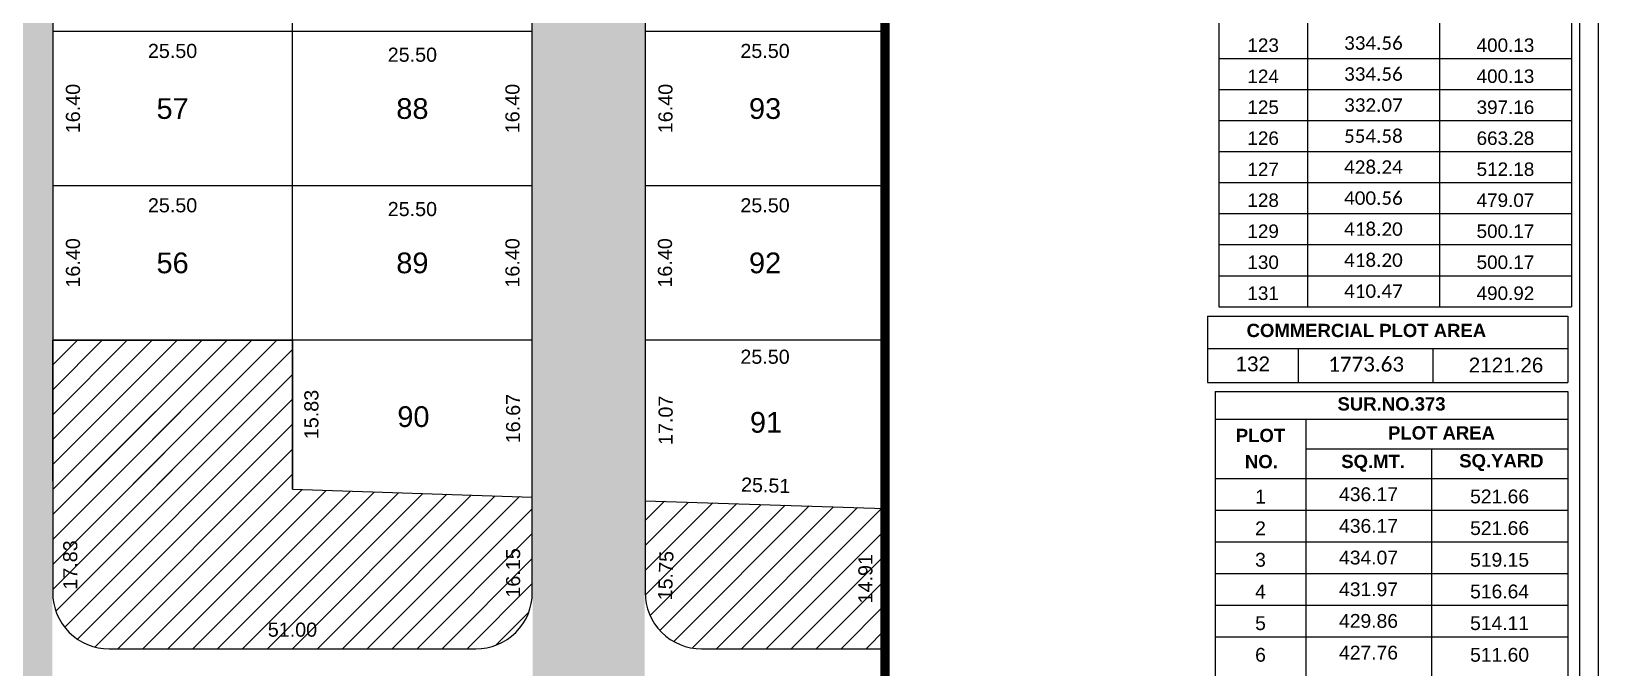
# Model space of a CAD drawing. Header units: metres. Extents: x -20425 to -20124, y -3531 to -2919.
# Drawn here: x -20291.1 to -20124.4, y -3400 to -3332.4 of the extents above; entities that cross this region are included whole.
import ezdxf
from ezdxf.enums import TextEntityAlignment as Align

# ---------------------------------------------------------------- set-up
doc = ezdxf.new("R2010")
doc.units = ezdxf.units.M
doc.header["$MEASUREMENT"] = 0
doc.header["$PDMODE"] = 32
doc.header["$PDSIZE"] = 1
doc.layers.add('DIMENTION', color=6, linetype='Continuous')
doc.layers.add('TEXT', color=7, linetype='Continuous')
doc.styles.add('ARIAL', font='arial.ttf', dxfattribs={"height": 1.5})
doc.dimstyles.new('Copy of STANDARD', dxfattribs={"dimtxt": 1.5, "dimasz": 0.5, "dimexe": 0.2, "dimexo": 0.3, "dimgap": 0.09, "dimtad": 0, "dimzin": 0, "dimdsep": 46, "dimtxsty": 'ARIAL', "dimblk1": 'OPEN', "dimblk2": 'OPEN', "dimsah": 1, "dimcen": 0.09, "dimse1": 1, "dimse2": 1, "dimsd1": 1, "dimsd2": 1, "dimadec": 0, "dimazin": 0, "dimtfac": 1, "dimtofl": 0, "dimtmove": 2, "dimatfit": 3, "dimldrblk": 'OPEN', "dimfxl": 0.2, "dimtolj": 1, "dimtzin": 0, "dimarcsym": 0})
pattern_1 = [(45, (-44131.1968, 7794.2503), (-1.32582521, 1.32582521), [])]

# ---------------------------------------------------------------- blocks, each defined once
blk = doc.blocks.new('*D925')
at = {"layer": 'Defpoints', "color": 0, "linetype": 'Continuous', "transparency": 16777216}
for p in [(-20202.41, -3383.11), (-20200.34, -3383.11), (-20200.34, -3398.02)]:
    blk.add_point(p, dxfattribs=at)
at = {"layer": 'DIMENTION', "color": 0, "linetype": 'Continuous', "transparency": 16777216, "insert": (-20202.41, -3390.56), "char_height": 1.5, "attachment_point": 5, "rotation": 90, "style": 'ARIAL'}
blk.add_mtext('\\A1;14.91', dxfattribs=at)
blk = doc.blocks.new('_OPEN')
at = {"color": 0, "linetype": 'ByBlock'}
for p, q in [((-1, 0.17), (0, 0)), ((0, 0), (-1, -0.17)), ((0, 0), (-1, 0))]:
    blk.add_line(p, q, dxfattribs=at)
blk = doc.blocks.new('*D664')
at = {"layer": 'Defpoints', "color": 0, "linetype": 'Continuous', "transparency": 16777216}
for p in [(-20225.77, -3380.23), (-20225.84, -3382.27), (-20200.34, -3383.09)]:
    blk.add_point(p, dxfattribs=at)
at = {"layer": 'DIMENTION', "color": 0, "linetype": 'Continuous', "transparency": 16777216, "insert": (-20213.02, -3380.64), "char_height": 1.5, "attachment_point": 5, "rotation": 358.1509, "style": 'ARIAL'}
blk.add_mtext('\\A1;25.51', dxfattribs=at)
blk = doc.blocks.new('*D926')
at = {"layer": 'Defpoints', "color": 0, "linetype": 'Continuous', "transparency": 16777216}
for p in [(-20225.84, -3382.28), (-20223.39, -3382.36), (-20226.34, -3398.02)]:
    blk.add_point(p, dxfattribs=at)
at = {"layer": 'DIMENTION', "color": 0, "linetype": 'Continuous', "transparency": 16777216, "insert": (-20223.64, -3390.23), "char_height": 1.5, "attachment_point": 5, "rotation": 88.1496, "style": 'ARIAL'}
blk.add_mtext('\\A1;15.75', dxfattribs=at)
blk = doc.blocks.new('*D927')
at = {"layer": 'Defpoints', "color": 0, "linetype": 'Continuous', "transparency": 16777216}
for p in [(-20237.84, -3381.87), (-20239.87, -3398.02), (-20237.84, -3398.02)]:
    blk.add_point(p, dxfattribs=at)
at = {"layer": 'DIMENTION', "color": 0, "linetype": 'Continuous', "transparency": 16777216, "insert": (-20239.87, -3389.94), "char_height": 1.5, "attachment_point": 5, "rotation": 90, "style": 'ARIAL'}
blk.add_mtext('\\A1;16.15', dxfattribs=at)
blk = doc.blocks.new('*D928')
at = {"layer": 'Defpoints', "color": 0, "linetype": 'Continuous', "transparency": 16777216}
for p in [(-20288.84, -3380.19), (-20288.84, -3398.02), (-20286.96, -3398.02)]:
    blk.add_point(p, dxfattribs=at)
at = {"layer": 'DIMENTION', "color": 0, "linetype": 'Continuous', "transparency": 16777216, "insert": (-20286.96, -3389.1), "char_height": 1.5, "attachment_point": 5, "rotation": 90, "style": 'ARIAL'}
blk.add_mtext('\\A1;17.83', dxfattribs=at)
blk = doc.blocks.new('*D929')
at = {"layer": 'Defpoints', "color": 0, "linetype": 'Continuous', "transparency": 16777216}
for p in [(-20288.84, -3395.98), (-20288.84, -3398.02), (-20237.84, -3398.02)]:
    blk.add_point(p, dxfattribs=at)
at = {"layer": 'DIMENTION', "color": 0, "linetype": 'Continuous', "transparency": 16777216, "insert": (-20263.34, -3395.98), "char_height": 1.5, "attachment_point": 5, "style": 'ARIAL'}
blk.add_mtext('\\A1;51.00', dxfattribs=at)
blk = doc.blocks.new('*D665')
at = {"layer": 'Defpoints', "color": 0, "linetype": 'Continuous', "transparency": 16777216}
for p in [(-20225.84, -3365.2), (-20223.65, -3365.2), (-20225.84, -3382.27)]:
    blk.add_point(p, dxfattribs=at)
at = {"layer": 'DIMENTION', "color": 0, "linetype": 'Continuous', "transparency": 16777216, "insert": (-20223.65, -3373.73), "char_height": 1.5, "attachment_point": 5, "rotation": 90, "style": 'ARIAL'}
blk.add_mtext('\\A1;17.07', dxfattribs=at)
blk = doc.blocks.new('*D666')
at = {"layer": 'Defpoints', "color": 0, "linetype": 'Continuous', "transparency": 16777216}
for p in [(-20239.87, -3365.2), (-20237.84, -3365.2), (-20237.84, -3381.87)]:
    blk.add_point(p, dxfattribs=at)
at = {"layer": 'DIMENTION', "color": 0, "linetype": 'Continuous', "transparency": 16777216, "insert": (-20239.87, -3373.54), "char_height": 1.5, "attachment_point": 5, "rotation": 90, "style": 'ARIAL'}
blk.add_mtext('\\A1;16.67', dxfattribs=at)
blk = doc.blocks.new('*D667')
at = {"layer": 'Defpoints', "color": 0, "linetype": 'Continuous', "transparency": 16777216}
for p in [(-20263.34, -3365.2), (-20261.32, -3365.2), (-20263.34, -3381.03)]:
    blk.add_point(p, dxfattribs=at)
at = {"layer": 'DIMENTION', "color": 0, "linetype": 'Continuous', "transparency": 16777216, "insert": (-20261.32, -3373.11), "char_height": 1.5, "attachment_point": 5, "rotation": 90, "style": 'ARIAL'}
blk.add_mtext('\\A1;15.83', dxfattribs=at)
blk = doc.blocks.new('*D769')
at = {"layer": 'Defpoints', "color": 0, "linetype": 'Continuous', "transparency": 16777216}
for p in [(-20288.84, -3316), (-20288.84, -3332.4), (-20286.67, -3332.4)]:
    blk.add_point(p, dxfattribs=at)
at = {"layer": 'DIMENTION', "color": 0, "linetype": 'Continuous', "transparency": 16777216, "insert": (-20286.67, -3324.2), "char_height": 1.5, "attachment_point": 5, "rotation": 90, "style": 'ARIAL'}
blk.add_mtext('\\A1;16.40', dxfattribs=at)
blk = doc.blocks.new('*D771')
at = {"layer": 'Defpoints', "color": 0, "linetype": 'Continuous', "transparency": 16777216}
for p in [(-20288.84, -3332.4), (-20263.34, -3332.4), (-20263.34, -3334.49)]:
    blk.add_point(p, dxfattribs=at)
at = {"layer": 'DIMENTION', "color": 0, "linetype": 'Continuous', "transparency": 16777216, "insert": (-20276.09, -3334.49), "char_height": 1.5, "attachment_point": 5, "style": 'ARIAL'}
blk.add_mtext('\\A1;25.50', dxfattribs=at)
blk = doc.blocks.new('*D772')
at = {"layer": 'Defpoints', "color": 0, "linetype": 'Continuous', "transparency": 16777216}
for p in [(-20263.34, -3332.4), (-20237.84, -3332.4), (-20263.34, -3334.89)]:
    blk.add_point(p, dxfattribs=at)
at = {"layer": 'DIMENTION', "color": 0, "linetype": 'Continuous', "transparency": 16777216, "insert": (-20250.59, -3334.89), "char_height": 1.5, "attachment_point": 5, "style": 'ARIAL'}
blk.add_mtext('\\A1;25.50', dxfattribs=at)
blk = doc.blocks.new('*D773')
at = {"layer": 'Defpoints', "color": 0, "linetype": 'Continuous', "transparency": 16777216}
for p in [(-20288.84, -3332.4), (-20288.84, -3348.8), (-20286.67, -3348.8)]:
    blk.add_point(p, dxfattribs=at)
at = {"layer": 'DIMENTION', "color": 0, "linetype": 'Continuous', "transparency": 16777216, "insert": (-20286.67, -3340.6), "char_height": 1.5, "attachment_point": 5, "rotation": 90, "style": 'ARIAL'}
blk.add_mtext('\\A1;16.40', dxfattribs=at)
blk = doc.blocks.new('*D774')
at = {"layer": 'Defpoints', "color": 0, "linetype": 'Continuous', "transparency": 16777216}
for p in [(-20237.84, -3332.4), (-20239.94, -3348.8), (-20237.84, -3348.8)]:
    blk.add_point(p, dxfattribs=at)
at = {"layer": 'DIMENTION', "color": 0, "linetype": 'Continuous', "transparency": 16777216, "insert": (-20239.94, -3340.6), "char_height": 1.5, "attachment_point": 5, "rotation": 90, "style": 'ARIAL'}
blk.add_mtext('\\A1;16.40', dxfattribs=at)
blk = doc.blocks.new('*D775')
at = {"layer": 'Defpoints', "color": 0, "linetype": 'Continuous', "transparency": 16777216}
for p in [(-20288.84, -3348.8), (-20263.34, -3348.8), (-20263.34, -3350.89)]:
    blk.add_point(p, dxfattribs=at)
at = {"layer": 'DIMENTION', "color": 0, "linetype": 'Continuous', "transparency": 16777216, "insert": (-20276.09, -3350.89), "char_height": 1.5, "attachment_point": 5, "style": 'ARIAL'}
blk.add_mtext('\\A1;25.50', dxfattribs=at)
blk = doc.blocks.new('*D776')
at = {"layer": 'Defpoints', "color": 0, "linetype": 'Continuous', "transparency": 16777216}
for p in [(-20263.34, -3348.8), (-20237.84, -3348.8), (-20263.34, -3351.29)]:
    blk.add_point(p, dxfattribs=at)
at = {"layer": 'DIMENTION', "color": 0, "linetype": 'Continuous', "transparency": 16777216, "insert": (-20250.59, -3351.29), "char_height": 1.5, "attachment_point": 5, "style": 'ARIAL'}
blk.add_mtext('\\A1;25.50', dxfattribs=at)
blk = doc.blocks.new('*D777')
at = {"layer": 'Defpoints', "color": 0, "linetype": 'Continuous', "transparency": 16777216}
for p in [(-20288.84, -3348.8), (-20288.84, -3365.2), (-20286.67, -3365.2)]:
    blk.add_point(p, dxfattribs=at)
at = {"layer": 'DIMENTION', "color": 0, "linetype": 'Continuous', "transparency": 16777216, "insert": (-20286.67, -3357), "char_height": 1.5, "attachment_point": 5, "rotation": 90, "style": 'ARIAL'}
blk.add_mtext('\\A1;16.40', dxfattribs=at)
blk = doc.blocks.new('*D778')
at = {"layer": 'Defpoints', "color": 0, "linetype": 'Continuous', "transparency": 16777216}
for p in [(-20237.84, -3348.8), (-20239.94, -3365.2), (-20237.84, -3365.2)]:
    blk.add_point(p, dxfattribs=at)
at = {"layer": 'DIMENTION', "color": 0, "linetype": 'Continuous', "transparency": 16777216, "insert": (-20239.94, -3357), "char_height": 1.5, "attachment_point": 5, "rotation": 90, "style": 'ARIAL'}
blk.add_mtext('\\A1;16.40', dxfattribs=at)
blk = doc.blocks.new('*D919')
at = {"layer": 'Defpoints', "color": 0, "linetype": 'Continuous', "transparency": 16777216}
for p in [(-20225.84, -3316), (-20225.84, -3332.4), (-20223.67, -3332.4)]:
    blk.add_point(p, dxfattribs=at)
at = {"layer": 'DIMENTION', "color": 0, "linetype": 'Continuous', "transparency": 16777216, "insert": (-20223.67, -3324.2), "char_height": 1.5, "attachment_point": 5, "rotation": 90, "style": 'ARIAL'}
blk.add_mtext('\\A1;16.40', dxfattribs=at)
blk = doc.blocks.new('*D920')
at = {"layer": 'Defpoints', "color": 0, "linetype": 'Continuous', "transparency": 16777216}
for p in [(-20225.84, -3332.4), (-20200.34, -3332.4), (-20200.34, -3334.49)]:
    blk.add_point(p, dxfattribs=at)
at = {"layer": 'DIMENTION', "color": 0, "linetype": 'Continuous', "transparency": 16777216, "insert": (-20213.09, -3334.49), "char_height": 1.5, "attachment_point": 5, "style": 'ARIAL'}
blk.add_mtext('\\A1;25.50', dxfattribs=at)
blk = doc.blocks.new('*D921')
at = {"layer": 'Defpoints', "color": 0, "linetype": 'Continuous', "transparency": 16777216}
for p in [(-20225.84, -3332.4), (-20225.84, -3348.8), (-20223.67, -3348.8)]:
    blk.add_point(p, dxfattribs=at)
at = {"layer": 'DIMENTION', "color": 0, "linetype": 'Continuous', "transparency": 16777216, "insert": (-20223.67, -3340.6), "char_height": 1.5, "attachment_point": 5, "rotation": 90, "style": 'ARIAL'}
blk.add_mtext('\\A1;16.40', dxfattribs=at)
blk = doc.blocks.new('*D922')
at = {"layer": 'Defpoints', "color": 0, "linetype": 'Continuous', "transparency": 16777216}
for p in [(-20225.84, -3348.8), (-20200.34, -3348.8), (-20200.34, -3350.89)]:
    blk.add_point(p, dxfattribs=at)
at = {"layer": 'DIMENTION', "color": 0, "linetype": 'Continuous', "transparency": 16777216, "insert": (-20213.09, -3350.89), "char_height": 1.5, "attachment_point": 5, "style": 'ARIAL'}
blk.add_mtext('\\A1;25.50', dxfattribs=at)
blk = doc.blocks.new('*D923')
at = {"layer": 'Defpoints', "color": 0, "linetype": 'Continuous', "transparency": 16777216}
for p in [(-20225.84, -3365.2), (-20200.34, -3365.2), (-20200.34, -3366.98)]:
    blk.add_point(p, dxfattribs=at)
at = {"layer": 'DIMENTION', "color": 0, "linetype": 'Continuous', "transparency": 16777216, "insert": (-20213.09, -3366.98), "char_height": 1.5, "attachment_point": 5, "style": 'ARIAL'}
blk.add_mtext('\\A1;25.50', dxfattribs=at)
blk = doc.blocks.new('*D924')
at = {"layer": 'Defpoints', "color": 0, "linetype": 'Continuous', "transparency": 16777216}
for p in [(-20223.72, -3348.8), (-20223.67, -3348.8), (-20223.65, -3365.2)]:
    blk.add_point(p, dxfattribs=at)
at = {"layer": 'DIMENTION', "color": 0, "linetype": 'Continuous', "transparency": 16777216, "insert": (-20223.72, -3357), "char_height": 1.5, "attachment_point": 5, "rotation": 90, "style": 'ARIAL'}
blk.add_mtext('\\A1;16.40', dxfattribs=at)

msp = doc.modelspace()

# ---------------------------------------------------------------- hatches: boundary and pattern name
at = {"layer": 'DIMENTION', "linetype": 'Continuous'}
h = msp.add_hatch(dxfattribs=at)
h.set_pattern_fill('DOTS', color=24, scale=20)
h.set_pattern_definition([(0, (-44131.1968, 7794.2503), (0.625, 1.25), [0, -1.25])])
h.paths.add_polyline_path([(-20288.886, -3074.451), (-20300.786, -3074.451), (-20300.786, -3521.815), (-20288.886, -3521.815)])
h.paths.add_polyline_path([(-20225.886, -3074.451), (-20237.786, -3074.451), (-20237.786, -3521.815), (-20225.886, -3521.815)])
h.paths.add_polyline_path([(-20298.917, -3521.781), (-20290.925, -3521.781), (-20290.925, -3517.66), (-20298.917, -3517.66)], flags=24)
h.paths.add_polyline_path([(-20301.656, -3240.683), (-20298.247, -3240.683), (-20298.247, -3238.845), (-20301.656, -3238.845)], flags=9)
h.paths.add_polyline_path([(-20296.602, -3128.99), (-20296.602, -3154.48), (-20292.722, -3154.48), (-20292.722, -3128.99)], flags=24)
h.paths.add_polyline_path([(-20296.602, -3448.555), (-20296.602, -3476.632), (-20292.722, -3476.632), (-20292.722, -3448.555)], flags=24)
h.paths.add_polyline_path([(-20296.602, -3129.722), (-20296.602, -3157.799), (-20292.722, -3157.799), (-20292.722, -3129.722)], flags=24)
h.paths.add_polyline_path([(-20296.602, -3300.229), (-20296.602, -3328.306), (-20292.722, -3328.306), (-20292.722, -3300.229)], flags=24)
h.paths.add_polyline_path([(-20235.916, -3521.781), (-20227.924, -3521.781), (-20227.924, -3517.66), (-20235.916, -3517.66)], flags=24)
h.paths.add_polyline_path([(-20233.601, -3448.555), (-20233.601, -3476.632), (-20229.72, -3476.632), (-20229.72, -3448.555)], flags=24)
h.paths.add_polyline_path([(-20264.728, -3230.211), (-20236.651, -3230.211), (-20236.651, -3226.33), (-20264.728, -3226.33)], flags=9)
h.paths.add_polyline_path([(-20233.602, -3129.722), (-20233.602, -3157.799), (-20229.722, -3157.799), (-20229.722, -3129.722)], flags=24)
h.paths.add_polyline_path([(-20233.377, -3292.543), (-20233.377, -3320.62), (-20229.497, -3320.62), (-20229.497, -3292.543)], flags=24)
h = msp.add_hatch(dxfattribs=at)
h.set_pattern_fill('ANSI31', color=74, scale=15)
h.set_pattern_definition(pattern_1)
h.paths.add_polyline_path([(-20351.836, -3377.056), (-20351.836, -3392.015, 0.4142136), (-20345.836, -3398.015), (-20306.836, -3398.015, 0.4142136), (-20300.836, -3392.015), (-20300.836, -3379.591)])
h.paths.add_polyline_path([(-20243.836, -3398.015, 0.4142136), (-20237.836, -3392.015), (-20237.836, -3381.879), (-20263.336, -3381.056), (-20263.336, -3365.201), (-20288.836, -3365.201), (-20288.836, -3380.186), (-20288.836, -3392.015, 0.4142136), (-20282.836, -3398.015)])
h.paths.add_polyline_path([(-20200.336, -3398.015), (-20200.336, -3383.09), (-20225.836, -3382.266), (-20225.836, -3392.015, 0.4142136), (-20219.836, -3398.015)])
h.paths.add_polyline_path([(-20301.132, -3391.859), (-20301.132, -3385.865), (-20304.223, -3385.865), (-20304.223, -3391.859)], flags=24)
h.paths.add_polyline_path([(-20348.114, -3390.515), (-20348.114, -3384.521), (-20351.205, -3384.521), (-20351.205, -3390.515)], flags=24)
h.paths.add_polyline_path([(-20329.327, -3397.609), (-20323.333, -3397.609), (-20323.333, -3394.518), (-20329.327, -3394.518)], flags=24)
h.paths.add_polyline_path([(-20238.314, -3393.012), (-20238.314, -3387.018), (-20241.405, -3387.018), (-20241.405, -3393.012)], flags=24)
h.paths.add_polyline_path([(-20285.407, -3392.164), (-20285.407, -3386.17), (-20288.498, -3386.17), (-20288.498, -3392.164)], flags=24)
h.paths.add_polyline_path([(-20266.327, -3397.539), (-20260.333, -3397.539), (-20260.333, -3394.448), (-20266.327, -3394.448)], flags=24)
h.paths.add_polyline_path([(-20200.855, -3393.481), (-20200.855, -3387.487), (-20203.946, -3387.487), (-20203.946, -3393.481)], flags=24)
h.paths.add_polyline_path([(-20222.187, -3393.343), (-20221.993, -3387.353), (-20225.083, -3387.253), (-20225.276, -3393.243)], flags=24)
h = msp.add_hatch(dxfattribs=at)
h.set_pattern_fill('ANSI31', color=74, scale=15)
h.set_pattern_definition(pattern_1)
edge = h.paths.add_edge_path()
edge.add_line((-20288.836, -3380.186), (-20288.836, -3365.201))
edge.add_line((-20288.836, -3365.201), (-20263.336, -3365.201))
edge.add_line((-20263.336, -3365.201), (-20263.336, -3381.056))

# ---------------------------------------------------------------- linework, layer by layer
at = {"layer": 'DIMENTION', "color": 7, "linetype": 'Continuous'}
for p, q in [((-20164.832, -2921.022), (-20164.832, -3361.653)), ((-20127.339, -2921.022), (-20127.339, -3361.653)), ((-20155.42, -2923.891), (-20155.42, -3361.653)), ((-20141.38, -2926.972), (-20141.38, -3361.653)), ((-20164.832, -3335.296), (-20127.339, -3335.296)), ((-20164.832, -3338.59), (-20127.339, -3338.59)), ((-20164.832, -3341.885), (-20127.339, -3341.885)), ((-20164.832, -3345.18), (-20127.339, -3345.18)), ((-20164.832, -3348.474), (-20127.339, -3348.474)), ((-20164.832, -3351.769), (-20127.339, -3351.769)), ((-20164.832, -3355.063), (-20127.339, -3355.063)), ((-20164.832, -3358.358), (-20127.339, -3358.358)), ((-20166.029, -3362.653), (-20166.029, -3369.695)), ((-20166.029, -3362.653), (-20127.731, -3362.653)), ((-20164.832, -3361.653), (-20127.339, -3361.653)), ((-20127.731, -3362.653), (-20127.731, -3369.695)), ((-20166.029, -3366.103), (-20127.731, -3366.103)), ((-20156.416, -3366.103), (-20156.416, -3369.695)), ((-20142.073, -3366.103), (-20142.073, -3369.695)), ((-20166.029, -3369.695), (-20127.731, -3369.695)), ((-20165.214, -3370.681), (-20127.731, -3370.681)), ((-20165.214, -3370.681), (-20165.214, -3527.988)), ((-20127.731, -3370.681), (-20127.731, -3527.988)), ((-20165.214, -3373.612), (-20127.731, -3373.612)), ((-20155.6, -3373.612), (-20155.6, -3527.988)), ((-20155.6, -3376.76), (-20127.731, -3376.76)), ((-20142.236, -3376.76), (-20142.236, -3527.988)), ((-20165.214, -3379.908), (-20127.731, -3379.908)), ((-20165.214, -3383.273), (-20127.731, -3383.273)), ((-20165.214, -3386.639), (-20127.731, -3386.639)), ((-20165.214, -3390.004), (-20127.731, -3390.004)), ((-20165.214, -3393.37), (-20127.731, -3393.37)), ((-20165.214, -3396.735), (-20127.731, -3396.735))]:
    msp.add_line(p, q, dxfattribs=at)
at = {"layer": 'DIMENTION', "color": 0, "linetype": 'Continuous'}
for p, q in [((-20263.336, -3381.056), (-20263.336, -3234.001)), ((-20288.836, -3240.001), (-20288.836, -3380.186)), ((-20237.836, -3392.015), (-20237.836, -3240.001))]:
    msp.add_line(p, q, dxfattribs=at)
for points in [[(-20424.811, -3531.341), (-20124.449, -3531.341), (-20124.449, -2918.531), (-20424.811, -2918.531)], [(-20422.811, -3529.341), (-20126.449, -3529.341), (-20126.449, -2920.531), (-20422.811, -2920.531)]]:
    msp.add_lwpolyline(points, close=True, dxfattribs=at)
at = {"layer": 'DIMENTION', "color": 1, "linetype": 'Continuous', "const_width": 1}
msp.add_lwpolyline([(-20200.336, -3114.401), (-20198.383, -3103.183), (-20188.602, -3067.25), (-20186.137, -3062.401), (-20186.137, -3062.401), (-20181.429, -3053.138), (-20215.373, -2928.562), (-20215.373, -2928.562), (-20280.161, -2939.474), (-20308.053, -2954.902), (-20337.174, -2960.266), (-20370.873, -2962.89), (-20388.704, -2974.496), (-20392.97, -2978.16), (-20408.868, -2987.995), (-20400.042, -3118.314), (-20387.876, -3246.877), (-20389.246, -3311.003), (-20390.617, -3375.129), (-20389.471, -3521.815), (-20202.637, -3521.815), (-20200.336, -3475.953), (-20200.336, -3383.109), (-20200.336, -3335.901)], close=True, dxfattribs=at)
at = {"layer": 'DIMENTION', "color": 0, "linetype": 'Continuous'}
for points in [[(-20288.836, -3380.186), (-20288.836, -3392.015, 0.4142136), (-20282.836, -3398.015), (-20243.836, -3398.015, 0.4142136), (-20237.836, -3392.015), (-20237.836, -3240.001)], [(-20225.836, -3240.001), (-20225.836, -3392.015, 0.4142136), (-20219.836, -3398.015), (-20200.336, -3398.015)]]:
    msp.add_lwpolyline(points, format="xyb", dxfattribs=at)
for points in [[(-20237.836, -3332.401), (-20288.836, -3332.401)], [(-20200.336, -3332.401), (-20225.836, -3332.401)], [(-20237.836, -3348.801), (-20288.836, -3348.801)], [(-20200.336, -3348.801), (-20225.836, -3348.801)], [(-20237.836, -3365.201), (-20288.836, -3365.201)], [(-20288.836, -3380.186), (-20288.836, -3365.201), (-20263.336, -3365.201), (-20263.336, -3381.056)], [(-20200.336, -3365.201), (-20225.836, -3365.201)], [(-20263.336, -3381.056), (-20237.836, -3381.879)], [(-20225.836, -3382.266), (-20200.336, -3383.09)]]:
    msp.add_lwpolyline(points, dxfattribs=at)
at = {"layer": 'DIMENTION', "color": 5, "linetype": 'Continuous'}
for points in [[(-20263.336, -3381.056), (-20263.336, -3381.028)], [(-20237.836, -3381.887), (-20237.836, -3381.87)], [(-20225.836, -3382.266), (-20225.836, -3382.278)]]:
    msp.add_lwpolyline(points, dxfattribs=at)
at = {"layer": 'DIMENTION', "color": 45, "linetype": 'Continuous'}
for points in [[(-20263.336, -3381.056), (-20263.336, -3381.028)], [(-20237.836, -3381.887), (-20237.836, -3381.87)], [(-20225.836, -3382.266), (-20225.836, -3382.278)]]:
    msp.add_lwpolyline(points, dxfattribs=at)

# ---------------------------------------------------------------- texts
at = {"layer": 'DIMENTION', "color": 7, "linetype": 'Continuous'}
for s, insert, char_height, width, attachment_point in [('{\\fArial|b0|i0|c0;123', (-20160.126, -3334.606), 1.43662, 8.03229, 8), ('{\\fCalibri|b0|i0|c0;334.56', (-20148.4, -3333.648), 1.43662, 12.6614, 5), ('{\\fArial|b0|i0|c0;400.13', (-20134.359, -3334.606), 1.43662, 12.6614, 8), ('{\\fArial|b0|i0|c0;124', (-20160.126, -3337.901), 1.43662, 8.03229, 8), ('{\\fCalibri|b0|i0|c0;334.56', (-20148.4, -3336.943), 1.43662, 12.6614, 5), ('{\\fArial|b0|i0|c0;400.13', (-20134.359, -3337.901), 1.43662, 12.6614, 8), ('{\\fArial|b0|i0|c0;125', (-20160.126, -3341.195), 1.43662, 8.03229, 8), ('{\\fCalibri|b0|i0|c0;332.07', (-20148.4, -3340.238), 1.43662, 12.6614, 5), ('{\\fArial|b0|i0|c0;397.16', (-20134.359, -3341.195), 1.43662, 12.6614, 8), ('{\\fArial|b0|i0|c0;126', (-20160.126, -3344.49), 1.43662, 8.03229, 8), ('{\\fCalibri|b0|i0|c0;554.58', (-20148.4, -3343.532), 1.43662, 12.6614, 5), ('{\\fArial|b0|i0|c0;663.28', (-20134.359, -3344.49), 1.43662, 12.6614, 8), ('{\\fArial|b0|i0|c0;127', (-20160.126, -3347.785), 1.43662, 8.03229, 8), ('{\\fCalibri|b0|i0|c0;428.24', (-20148.4, -3346.827), 1.43662, 12.6614, 5), ('{\\fArial|b0|i0|c0;512.18', (-20134.359, -3347.785), 1.43662, 12.6614, 8), ('{\\fArial|b0|i0|c0;128', (-20160.126, -3351.079), 1.43662, 8.03229, 8), ('{\\fCalibri|b0|i0|c0;400.56', (-20148.4, -3350.122), 1.43662, 12.6614, 5), ('{\\fArial|b0|i0|c0;479.07', (-20134.359, -3351.079), 1.43662, 12.6614, 8), ('{\\fArial|b0|i0|c0;129', (-20160.126, -3354.374), 1.43662, 8.03229, 8), ('{\\fCalibri|b0|i0|c0;418.20', (-20148.4, -3353.416), 1.43662, 12.6614, 5), ('{\\fArial|b0|i0|c0;500.17', (-20134.359, -3354.374), 1.43662, 12.6614, 8), ('{\\fArial|b0|i0|c0;130', (-20160.126, -3357.669), 1.43662, 8.03229, 8), ('{\\fCalibri|b0|i0|c0;418.20', (-20148.4, -3356.711), 1.43662, 12.6614, 5), ('{\\fArial|b0|i0|c0;500.17', (-20134.359, -3357.669), 1.43662, 12.6614, 8), ('{\\fArial|b0|i0|c0;131', (-20160.126, -3360.963), 1.43662, 8.03229, 8), ('{\\fCalibri|b0|i0|c0;410.47', (-20148.4, -3360.005), 1.43662, 12.6614, 5), ('{\\fArial|b0|i0|c0;490.92', (-20134.359, -3360.963), 1.43662, 12.6614, 8), ('{\\fArial|b1|i0|c0|p34;COMMERCIAL PLOT AREA}', (-20149.148, -3364.903), 1.4088, 34.59856, 8), ('{\\fArial|b0|i0|c0|p34;132}', (-20161.222, -3368.541), 1.5708, 8.20496, 8), ('{\\fCalibri|b0|i0|c0;1773.63', (-20149.174, -3367.776), 1.5708, 12.93357, 5), ('{\\fArial|b0|i0|c0;2121.26', (-20134.3, -3367.867), 1.5708, 12.93357, 5), ('{\\fArial|b1|i0|c0;SUR.NO.373', (-20146.472, -3372.708), 1.4088, 18.44484, 8), ('{\\fArial|b1|i0|c0;PLOT', (-20160.407, -3376.055), 1.4088, 18.44484, 8), ('{\\fArial|b1|i0|c0;PLOT AREA', (-20141.161, -3375.786), 1.4088, 18.44484, 8), ('{\\fArial|b1|i0|c0;NO.', (-20160.315, -3378.834), 1.4088, 18.44484, 8), ('{\\fArial|b1|i0|c0;SQ.MT.', (-20148.429, -3379.203), 1.4088, 8.20496, 8), ('{\\fArial|b1|i0|c0;SQ.YARD', (-20134.789, -3379.13), 1.4088, 15.11898, 8), ('{\\fArial|b0|i0|c0;1', (-20160.407, -3382.569), 1.4675, 8.20496, 8), ('{\\fArial|b0|i0|c0;436.17', (-20148.918, -3381.59), 1.4675, 11.95523, 5), ('{\\fArial|b0|i0|c0;521.66', (-20134.984, -3382.569), 1.4675, 13.09662, 8), ('{\\fArial|b0|i0|c0;2', (-20160.407, -3385.934), 1.4675, 8.20496, 8), ('{\\fArial|b0|i0|c0;436.17', (-20148.918, -3384.956), 1.4675, 11.95523, 5), ('{\\fArial|b0|i0|c0;521.66', (-20134.984, -3385.934), 1.4675, 13.09662, 8), ('{\\fArial|b0|i0|c0;3', (-20160.407, -3389.3), 1.4675, 8.20496, 8), ('{\\fArial|b0|i0|c0;434.07', (-20148.918, -3388.321), 1.4675, 11.95523, 5), ('{\\fArial|b0|i0|c0;519.15', (-20134.984, -3389.3), 1.4675, 13.09662, 8), ('{\\fArial|b0|i0|c0;4', (-20160.407, -3392.665), 1.4675, 8.20496, 8), ('{\\fArial|b0|i0|c0;431.97', (-20148.918, -3391.687), 1.4675, 11.95523, 5), ('{\\fArial|b0|i0|c0;516.64', (-20134.984, -3392.665), 1.4675, 13.09662, 8), ('{\\fArial|b0|i0|c0;5', (-20160.407, -3396.031), 1.4675, 8.20496, 8), ('{\\fArial|b0|i0|c0;429.86', (-20148.918, -3395.052), 1.4675, 11.95523, 5), ('{\\fArial|b0|i0|c0;514.11', (-20134.984, -3396.031), 1.4675, 13.09662, 8), ('{\\fArial|b0|i0|c0;6', (-20160.407, -3399.396), 1.4675, 8.20496, 8), ('{\\fArial|b0|i0|c0;427.76', (-20148.918, -3398.418), 1.4675, 11.95523, 5), ('{\\fArial|b0|i0|c0;511.60', (-20134.984, -3399.396), 1.4675, 13.09662, 8)]:
    msp.add_mtext(s, dxfattribs=dict(at, insert=insert, char_height=char_height, width=width, attachment_point=attachment_point))
at = {"layer": 'TEXT', "linetype": 'Continuous', "style": 'ARIAL'}
for s, p in [('57', (-20276.086, -3340.601)), ('88', (-20250.586, -3340.601)), ('93', (-20213.086, -3340.601)), ('56', (-20276.086, -3357.001)), ('89', (-20250.586, -3357.001)), ('92', (-20213.086, -3357.001)), ('90', (-20250.479, -3373.336)), ('91', (-20212.986, -3373.941))]:
    msp.add_text(s, height=2.2, dxfattribs=at).set_placement(p, align=Align.MIDDLE_CENTER)

# ---------------------------------------------------------------- dimensions: what is measured, and where the dimension line sits
at = {"layer": 'DIMENTION', "linetype": 'Continuous'}
for p1, p2, distance, picture, middle in [((-20288.836, -3316.001), (-20288.836, -3332.401), 2.162, '*D769', (-20286.674, -3324.201)), ((-20225.836, -3316.001), (-20225.836, -3332.401), 2.162, '*D919', (-20223.674, -3324.201)), ((-20288.836, -3332.401), (-20263.336, -3332.401), -2.091, '*D771', (-20276.086, -3334.492)), ((-20288.836, -3332.401), (-20288.836, -3348.801), 2.162, '*D773', (-20286.674, -3340.601)), ((-20237.836, -3332.401), (-20263.336, -3332.401), 2.487, '*D772', (-20250.586, -3334.888)), ((-20237.836, -3332.401), (-20237.836, -3348.801), -2.1, '*D774', (-20239.936, -3340.601)), ((-20225.836, -3332.401), (-20200.336, -3332.401), -2.091, '*D920', (-20213.086, -3334.492)), ((-20225.836, -3332.401), (-20225.836, -3348.801), 2.162, '*D921', (-20223.674, -3340.601)), ((-20288.836, -3348.801), (-20263.336, -3348.801), -2.091, '*D775', (-20276.086, -3350.892)), ((-20288.836, -3348.801), (-20288.836, -3365.201), 2.162, '*D777', (-20286.674, -3357.001)), ((-20237.836, -3348.801), (-20263.336, -3348.801), 2.487, '*D776', (-20250.586, -3351.288)), ((-20237.836, -3348.801), (-20237.836, -3365.201), -2.1, '*D778', (-20239.936, -3357.001)), ((-20225.836, -3348.801), (-20200.336, -3348.801), -2.091, '*D922', (-20213.086, -3350.892)), ((-20263.336, -3381.028), (-20263.336, -3365.201), -2.016, '*D667', (-20261.321, -3373.115)), ((-20237.836, -3381.87), (-20237.836, -3365.201), 2.038, '*D666', (-20239.874, -3373.536)), ((-20225.8365, -3382.2664), (-20225.8365, -3365.2011), -2.1825, '*D665', (-20223.654, -3373.7338)), ((-20200.336, -3383.09), (-20225.836, -3382.266), -2.042, '*D664', (-20213.021, -3380.637)), ((-20288.836, -3380.186), (-20288.836, -3398.015), 1.873, '*D928', (-20286.963, -3389.1)), ((-20237.8365, -3381.8701), (-20237.8365, -3398.0152), -2.0342, '*D927', (-20239.8707, -3389.9427)), ((-20226.345, -3398.015), (-20225.836, -3382.278), -2.449, '*D926', (-20223.643, -3390.226)), ((-20200.336, -3398.015), (-20200.336, -3383.109), 2.075, '*D925', (-20202.411, -3390.562)), ((-20237.836, -3398.015), (-20288.836, -3398.015), -2.032, '*D929', (-20263.336, -3395.983))]:
    dim = msp.add_aligned_dim(p1=p1, p2=p2, distance=distance, dimstyle='Copy of STANDARD', override={"dimscale": 1, "dimfxl": 0.18}, dxfattribs=at)
    dim.commit()
    dim.dimension.update_dxf_attribs({"geometry": picture, "text_midpoint": middle})
dim = msp.add_linear_dim(base=(-20223.717, -3348.801), p1=(-20223.654, -3365.201), p2=(-20223.674, -3348.801), angle=90, dimstyle='Copy of STANDARD', override={"dimscale": 1, "dimfxl": 0.18}, dxfattribs=at)
dim.commit()
dim.dimension.update_dxf_attribs({"geometry": '*D924', "text_midpoint": (-20223.717, -3357.001)})
dim = msp.add_linear_dim(base=(-20200.336, -3366.977), p1=(-20225.836, -3365.201), p2=(-20200.336, -3365.201), dimstyle='Copy of STANDARD', override={"dimscale": 1, "dimfxl": 0.18}, dxfattribs=at)
dim.commit()
dim.dimension.update_dxf_attribs({"geometry": '*D923', "text_midpoint": (-20213.086, -3366.977)})

doc.saveas('drawing.dxf')
